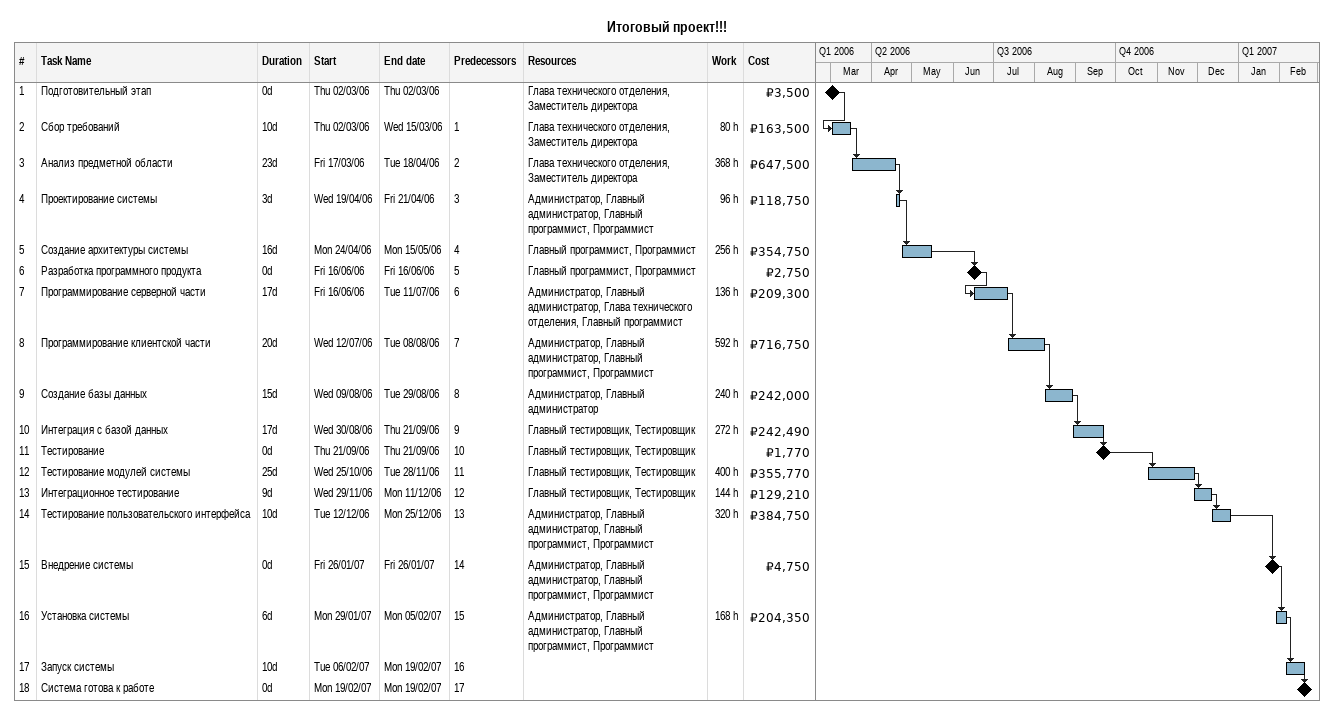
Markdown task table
Итоговый проект!!!

| ID | Task | Duration | Start | Finish | Predecessors | Resources | Work (h) | Cost (₽) |
|---|---|---|---|---|---|---|---|---|
| 1 | Подготовительный этап | 0d | 2006-03-02 | 2006-03-02 |  | Глава технического отделения, Заместитель директора |  | 3500 |
| 2 | Сбор требований | 10d | 2006-03-02 | 2006-03-15 | 1 | Глава технического отделения, Заместитель директора | 80 | 163500 |
| 3 | Анализ предметной области | 23d | 2006-03-17 | 2006-04-18 | 2 | Глава технического отделения, Заместитель директора | 368 | 647500 |
| 4 | Проектирование системы | 3d | 2006-04-19 | 2006-04-21 | 3 | Администратор, Главный администратор, Главный программист, Программист | 96 | 118750 |
| 5 | Создание архитектуры системы | 16d | 2006-04-24 | 2006-05-15 | 4 | Главный программист, Программист | 256 | 354750 |
| 6 | Разработка программного продукта | 0d | 2006-06-16 | 2006-06-16 | 5 | Главный программист, Программист |  | 2750 |
| 7 | Программирование серверной части | 17d | 2006-06-16 | 2006-07-11 | 6 | Администратор, Главный администратор, Глава технического отделения, Главный программист | 136 | 209300 |
| 8 | Программирование клиентской части | 20d | 2006-07-12 | 2006-08-08 | 7 | Администратор, Главный администратор, Главный программист, Программист | 592 | 716750 |
| 9 | Создание базы данных | 15d | 2006-08-09 | 2006-08-29 | 8 | Администратор, Главный администратор | 240 | 242000 |
| 10 | Интеграция с базой данных | 17d | 2006-08-30 | 2006-09-21 | 9 | Главный тестировщик, Тестировщик | 272 | 242490 |
| 11 | Тестирование | 0d | 2006-09-21 | 2006-09-21 | 10 | Главный тестировщик, Тестировщик |  | 1770 |
| 12 | Тестирование модулей системы | 25d | 2006-10-25 | 2006-11-28 | 11 | Главный тестировщик, Тестировщик | 400 | 355770 |
| 13 | Интеграционное тестирование | 9d | 2006-11-29 | 2006-12-11 | 12 | Главный тестировщик, Тестировщик | 144 | 129210 |
| 14 | Тестирование пользовательского интерфейса | 10d | 2006-12-12 | 2006-12-25 | 13 | Администратор, Главный администратор, Главный программист, Программист | 320 | 384750 |
| 15 | Внедрение системы | 0d | 2007-01-26 | 2007-01-26 | 14 | Администратор, Главный администратор, Главный программист, Программист |  | 4750 |
| 16 | Установка системы | 6d | 2007-01-29 | 2007-02-05 | 15 | Администратор, Главный администратор, Главный программист, Программист | 168 | 204350 |
| 17 | Запуск системы | 10d | 2007-02-06 | 2007-02-19 | 16 |  |  |  |
| 18 | Система готова к работе | 0d | 2007-02-19 | 2007-02-19 | 17 |  |  |  |
